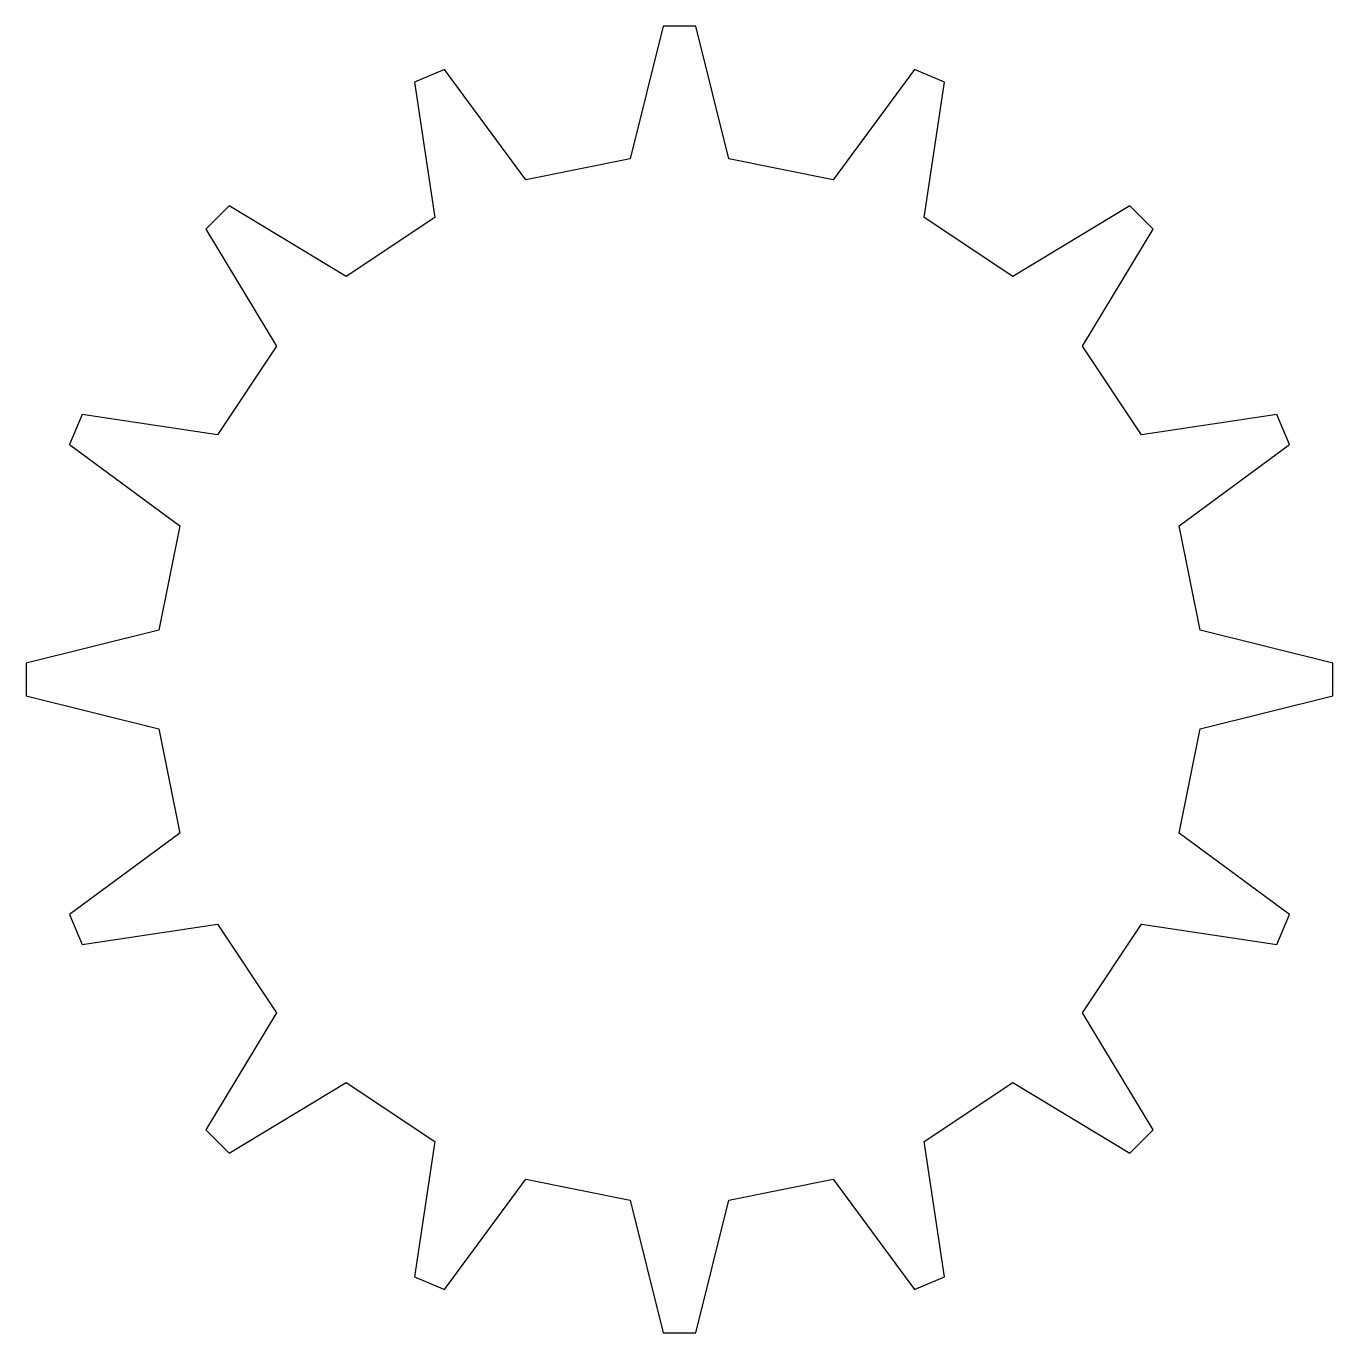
# Model space of a CAD drawing. Header units: metres. Extents: x 2.5 to 7.5, y 2.5 to 7.5.
import ezdxf

# ---------------------------------------------------------------- set-up
doc = ezdxf.new("R2010")
doc.units = ezdxf.units.M
doc.layers.add('GEAR', color=2, linetype='Continuous')

msp = doc.modelspace()

# ---------------------------------------------------------------- linework, layer by layer
at = {"layer": 'GEAR'}
msp.add_lwpolyline([(7.4992, 4.9375), (7.4992, 5.0625), (6.9911, 5.1883), (6.9116, 5.588), (7.3329, 5.8986), (7.2851, 6.0142), (6.7675, 5.936), (6.5411, 6.2748), (6.8114, 6.723), (6.723, 6.8114), (6.2748, 6.5411), (5.936, 6.7675), (6.0142, 7.2851), (5.8986, 7.3329), (5.588, 6.9116), (5.1883, 6.9911), (5.0625, 7.4992), (4.9375, 7.4992), (4.8117, 6.9911), (4.412, 6.9116), (4.1014, 7.3329), (3.9858, 7.2851), (4.064, 6.7675), (3.7252, 6.5411), (3.277, 6.8114), (3.1886, 6.723), (3.4589, 6.2748), (3.2325, 5.936), (2.7149, 6.0142), (2.6671, 5.8986), (3.0884, 5.588), (3.0089, 5.1883), (2.5008, 5.0625), (2.5008, 4.9375), (3.0089, 4.8117), (3.0884, 4.412), (2.6671, 4.1014), (2.7149, 3.9858), (3.2325, 4.064), (3.4589, 3.7252), (3.1886, 3.277), (3.277, 3.1886), (3.7252, 3.4589), (4.064, 3.2325), (3.9858, 2.7149), (4.1014, 2.6671), (4.412, 3.0884), (4.8117, 3.0089), (4.9375, 2.5008), (5.0625, 2.5008), (5.1883, 3.0089), (5.588, 3.0884), (5.8986, 2.6671), (6.0142, 2.7149), (5.936, 3.2325), (6.2748, 3.4589), (6.723, 3.1886), (6.8114, 3.277), (6.5411, 3.7252), (6.7675, 4.064), (7.2851, 3.9858), (7.3329, 4.1014), (6.9116, 4.412), (6.9911, 4.8117)], close=True, dxfattribs=at)

doc.saveas('drawing.dxf')
